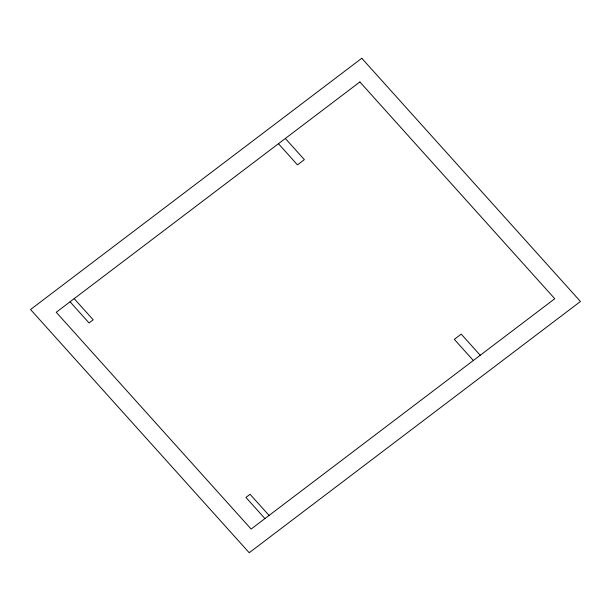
<?xml version="1.0" encoding="UTF-8"?>
<svg xmlns="http://www.w3.org/2000/svg" width="611" height="611" viewBox="0 0 611 611"><rect width="100%" height="100%" fill="white"/><g stroke="black" fill="none" stroke-linecap="round" stroke-linejoin="round"><path stroke-width="0.92" d="M285.337 138.483L304.354 159.631L297.458 164.871L278.44 143.715M480.238 355.266L461.221 334.118L454.324 339.349L473.334 360.498M74.175 298.657L93.193 319.805L89.053 322.952L70.036 301.796M269.069 515.44L250.059 494.291L245.92 497.43L264.93 518.579M361.788 58.266L30.55 309.517L249.212 552.734L580.45 301.483L361.788 58.266M359.871 81.95L56.235 312.267L251.129 529.05L554.765 298.733L359.871 81.95"/></g></svg>
